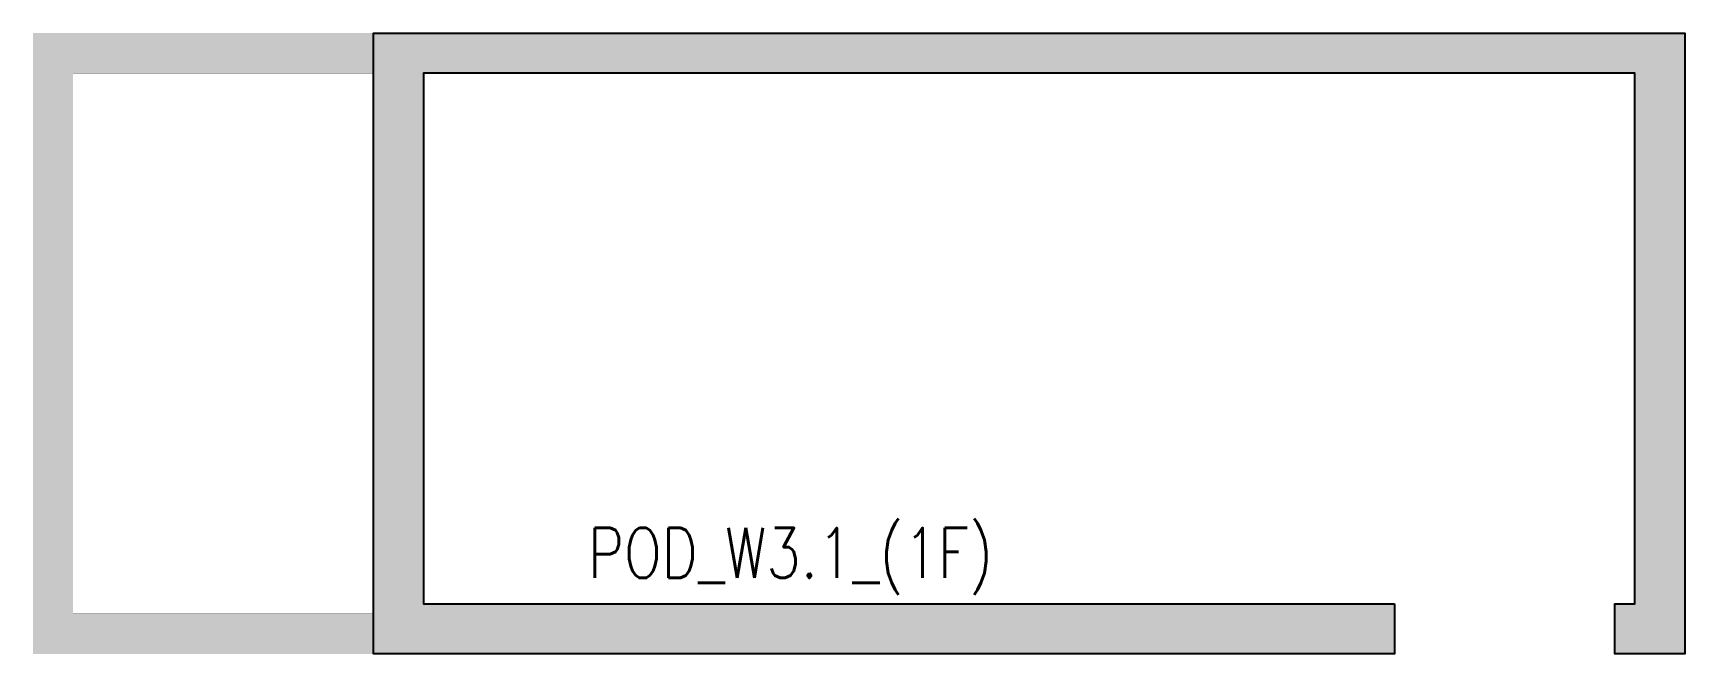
# Model space of a CAD drawing. Header units: millimetres. Extents: x 153150 to 161400, y 78400 to 81500.
import ezdxf

# ---------------------------------------------------------------- set-up
doc = ezdxf.new("R2010")
doc.units = ezdxf.units.MM
doc.header["$MEASUREMENT"] = 0
doc.layers.add('NDC_S_HATCH COLUMN AND WALL', color=251, linetype='Continuous', lineweight=13)
doc.layers.add('NDC_S_WALL', color=6, linetype='Continuous', lineweight=25)
doc.styles.add('NDC_BAR 2', font='romans.shx', dxfattribs={"width": 0.8})

msp = doc.modelspace()

# ---------------------------------------------------------------- hatches: boundary and pattern name
at = {"layer": 'NDC_S_HATCH COLUMN AND WALL'}
h = msp.add_hatch(color=256, dxfattribs=at)
h.dxf.hatch_style = 1
h.paths.add_polyline_path([(154850, 81500), (153150, 81500), (153150, 78400), (154850, 78400), (154850, 78600), (153350, 78600), (153350, 81300), (154850, 81300)])
h.paths.add_polyline_path([(159950, 78650), (159950, 78400), (154850, 78400), (154850, 81500), (161400, 81500), (161400, 78650), (161400, 78400), (161050, 78400), (161050, 78650), (161150, 78650), (161150, 81300), (155100, 81300), (155100, 78650)])

# ---------------------------------------------------------------- linework, layer by layer
at = {"layer": 'NDC_S_WALL', "const_width": 0.35}
for points in [[(154850, 78400), (153150, 78400), (153150, 81500), (154850, 81500)], [(154850, 78600), (153350, 78600), (153350, 81300), (154850, 81300)]]:
    msp.add_lwpolyline(points, dxfattribs=at)
at = {"layer": 'NDC_S_WALL', "ltscale": 10}
msp.add_lwpolyline([(159950, 78650), (159950, 78400), (154850, 78400), (154850, 81500), (161400, 81500), (161400, 78650), (161400, 78400), (161050, 78400), (161050, 78650), (161150, 78650), (161150, 81300), (155100, 81300), (155100, 78650)], close=True, dxfattribs=at)

# ---------------------------------------------------------------- texts
at = {"layer": 'Defpoints', "style": 'NDC_BAR 2', "width": 0.8}
msp.add_text('POD_W3.1_(1F)', height=250, dxfattribs=at).set_placement((155921.1, 78779.1))

doc.saveas('drawing.dxf')
